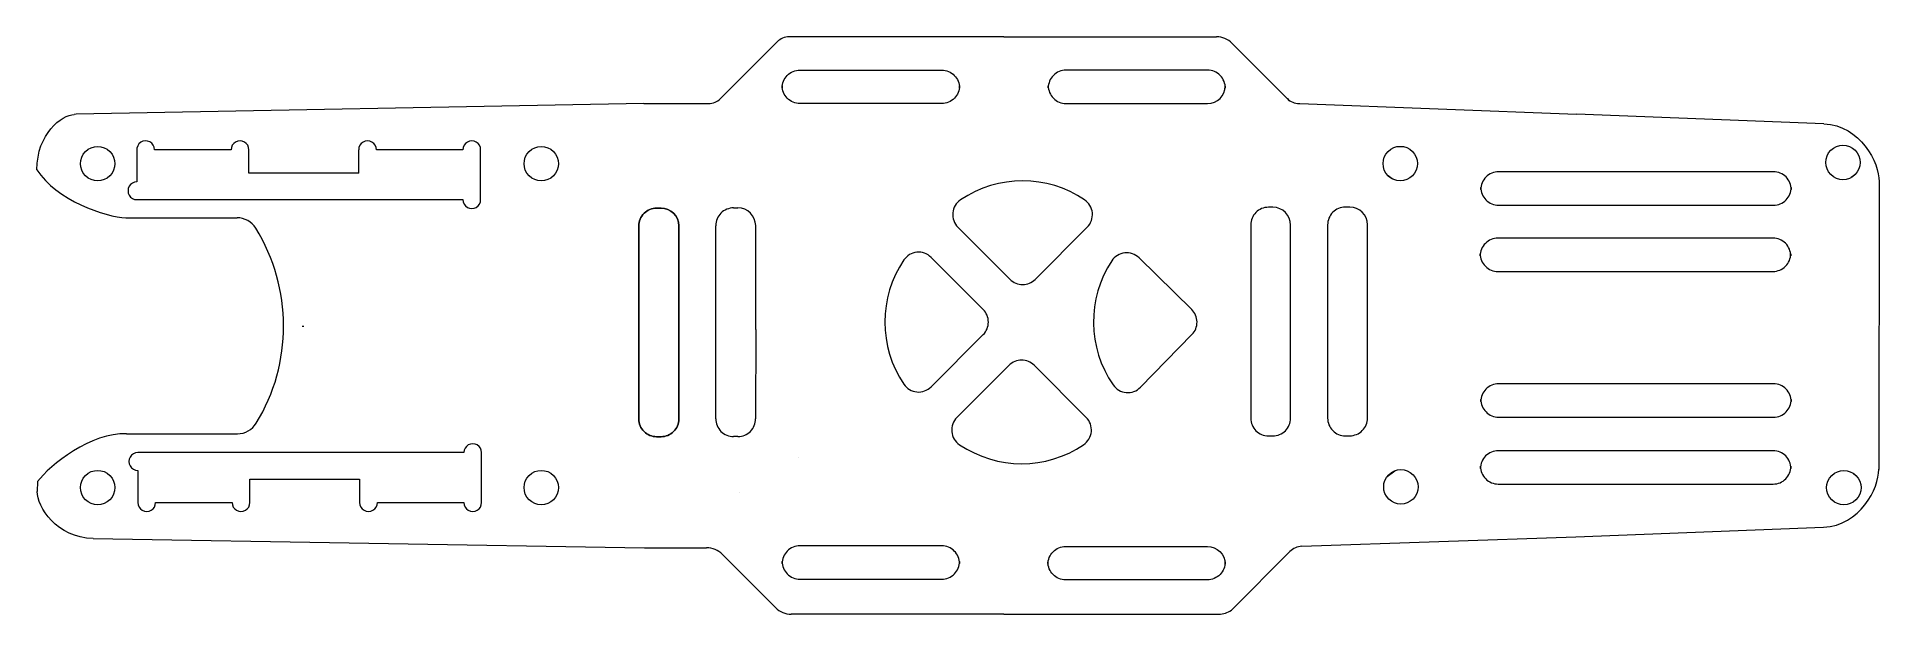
# Model space of a CAD drawing. Header units: millimetres. Extents: x -82 to 84, y -26 to 26.
import ezdxf

# ---------------------------------------------------------------- set-up
doc = ezdxf.new("R2010")
doc.units = ezdxf.units.MM
doc.header["$MEASUREMENT"] = 0

msp = doc.modelspace()

# ---------------------------------------------------------------- linework, layer by layer
at = {"lineweight": 9}
for points in [[(-15.6794, 25.6619), (-15.6794, 25.6619), (-20.8004, 20.5409), (-20.8004, 20.5409)], [(-14.6186, 26.1012), (-15.0164, 26.1012), (-15.398, 25.9433), (-15.6794, 25.6619)], [(4.7601, 26.1012), (4.7601, 26.1012), (-14.6186, 26.1012), (-14.6186, 26.1012)], [(4.7601, 26.1012), (4.7601, 26.1012), (23.9316, 26.1012), (23.9316, 26.1012)], [(25.3458, 25.5155), (24.9707, 25.8905), (24.462, 26.1012), (23.9316, 26.1012)], [(25.3458, 25.5155), (25.3458, 25.5155), (30.5159, 20.3454), (30.5159, 20.3454)], [(-27.7107, 20.1016), (-27.7107, 20.1016), (-78.9033, 19.1355), (-78.9033, 19.1355)], [(-27.7107, 20.1016), (-27.7107, 20.1016), (-21.861, 20.1015), (-21.861, 20.1015)], [(-21.861, 20.1015), (-21.4632, 20.1015), (-21.0817, 20.2595), (-20.8004, 20.5409)], [(30.5159, 20.3454), (30.5159, 20.3454), (30.3248, 20.5365), (30.3248, 20.5365)], [(30.3248, 20.5365), (30.606, 20.2552), (30.9874, 20.0973), (31.3851, 20.0971)], [(31.3851, 20.0971), (31.3851, 20.0971), (31.4533, 20.0971), (31.4533, 20.0971)], [(31.4533, 20.0971), (31.4533, 20.0971), (56.383, 19.1345), (56.383, 19.1345)], [(-82.436, 14.1301), (-82.4424, 17.3806), (-80.2012, 19.078), (-79.079, 19.114)], [(-78.9033, 19.1355), (-78.9033, 19.1355), (-79.079, 19.114), (-79.079, 19.114)], [(78.7035, 18.273), (78.7035, 18.273), (56.383, 19.1345), (56.383, 19.1345)], [(78.7035, 18.273), (78.7035, 18.273), (78.6975, 18.2731), (78.6975, 18.2731)], [(78.6975, 18.2731), (82.0284, 18.1446), (83.6906, 14.7469), (83.6889, 13.0803)], [(-73.4287, 15.9388), (-73.4287, 15.9388), (-73.4246, 15.9388), (-73.4246, 15.9388)], [(-73.4246, 15.9388), (-73.4246, 15.9388), (-73.4287, 15.9388), (-73.4287, 15.9388)], [(-73.4246, 15.9388), (-73.4246, 15.9388), (-73.4246, 13.0389), (-73.4246, 13.0389)], [(-64.9246, 15.9388), (-64.9246, 15.9388), (-71.8288, 15.9388), (-71.8288, 15.9388)], [(-63.3246, 13.8388), (-63.3246, 13.8388), (-63.3246, 15.9388), (-63.3246, 15.9388)], [(-53.4246, 13.8389), (-53.4246, 13.8389), (-53.4246, 15.9388), (-53.4246, 15.9388)], [(-44.0247, 15.9388), (-44.0247, 15.9388), (-51.8246, 15.9388), (-51.8246, 15.9388)], [(-42.4246, 11.4388), (-42.4246, 11.4388), (-42.4246, 15.9388), (-42.4246, 15.9388)], [(-82.4459, 14.1355), (-82.4459, 14.1355), (-82.4306, 14.1272), (-82.4306, 14.1272)], [(-82.436, 14.1359), (-82.436, 14.1359), (-82.436, 14.1301), (-82.436, 14.1301)], [(-82.436, 14.1359), (-80.732, 11.3897), (-76.2346, 9.8751), (-74.412, 9.8043)], [(-53.4246, 13.8389), (-53.4246, 13.8389), (-63.3246, 13.8388), (-63.3246, 13.8388)], [(39.4028, 13.5972), (39.4028, 13.5972), (39.7956, 13.3103), (39.7956, 13.3103)], [(81.5099, 13.6789), (81.5099, 13.6789), (81.1609, 13.4227), (81.1609, 13.4227)], [(83.6889, 13.0803), (83.6889, 13.0803), (83.6645, -12.87), (83.6645, -12.87)], [(83.6889, 13.0863), (83.6889, 13.0863), (83.6889, 13.0803), (83.6889, 13.0803)], [(-73.4246, 11.4388), (-73.4246, 11.4388), (-71.8246, 11.4389), (-71.8246, 11.4389)], [(-71.8246, 11.4389), (-71.8246, 11.4389), (-44.0247, 11.4388), (-44.0247, 11.4388)], [(-19.6224, 10.6945), (-19.6224, 10.6945), (-19.2225, 10.6945), (-19.2225, 10.6945)], [(-19.6224, 10.6945), (-19.6224, 10.6945), (-19.2225, 10.6945), (-19.2225, 10.6945)], [(-19.6224, 10.6945), (-19.6224, 10.6945), (-19.2225, 10.6945), (-19.2225, 10.6945)], [(-19.6224, 10.6945), (-19.6224, 10.6945), (-19.2225, 10.6945), (-19.2225, 10.6945)], [(-17.6224, 9.0959), (-17.6232, 9.979), (-18.3393, 10.6945), (-19.2225, 10.6945)], [(-17.6224, 9.0959), (-17.6232, 9.979), (-18.3393, 10.6945), (-19.2225, 10.6945)], [(-17.6224, 9.0959), (-17.6232, 9.979), (-18.3393, 10.6945), (-19.2225, 10.6945)], [(-17.6224, 9.0959), (-17.6232, 9.979), (-18.3393, 10.6945), (-19.2225, 10.6945)], [(-74.412, 9.8043), (-74.412, 9.8043), (-64.395, 9.8043), (-64.395, 9.8043)], [(-62.693, 8.8546), (-63.0573, 9.4449), (-63.7013, 9.8043), (-64.395, 9.8043)], [(-62.6573, -8.6985), (-59.3607, -3.3081), (-59.3745, 3.4778), (-62.693, 8.8546)], [(-21.2224, -8.3042), (-21.2224, -8.3042), (-21.2224, 9.0945), (-21.2224, 9.0945)], [(-21.2224, -8.3042), (-21.2224, -8.3042), (-21.2224, 9.0945), (-21.2224, 9.0945)], [(-21.2224, -8.3042), (-21.2224, -8.3042), (-21.2224, 9.0945), (-21.2224, 9.0945)], [(-21.2224, -8.3042), (-21.2224, -8.3042), (-21.2224, 9.0945), (-21.2224, 9.0945)], [(-17.6145, -0.2723), (-17.6145, -0.2723), (-17.6224, 9.0959), (-17.6224, 9.0959)], [(-17.6145, -0.2723), (-17.6145, -0.2723), (-17.6224, 9.0959), (-17.6224, 9.0959)], [(-17.6145, -0.2723), (-17.6145, -0.2723), (-17.6224, 9.0959), (-17.6224, 9.0959)], [(-17.6145, -0.2723), (-17.6145, -0.2723), (-17.6224, 9.0959), (-17.6224, 9.0959)], [(-58.5319, 0.0375), (-58.5319, 0.0375), (-58.3801, 0.0375), (-58.3801, 0.0375)], [(-17.6145, -0.2723), (-17.6145, -0.2723), (-17.6238, -8.3042), (-17.6238, -8.3042)], [(-17.6145, -0.2723), (-17.6145, -0.2723), (-17.6238, -8.3042), (-17.6238, -8.3042)], [(-74.3592, -9.655), (-77.5127, -9.5048), (-81.2838, -12.4543), (-82.381, -13.9666)], [(-74.3592, -9.655), (-74.3592, -9.655), (-64.3635, -9.655), (-64.3635, -9.655)], [(-64.3635, -9.655), (-63.667, -9.655), (-63.0207, -9.2926), (-62.6573, -8.6985)], [(-19.2238, -9.9041), (-19.2238, -9.9041), (-19.6225, -9.9041), (-19.6225, -9.9041)], [(-19.2238, -9.9041), (-19.2238, -9.9041), (-19.6225, -9.9041), (-19.6225, -9.9041)], [(-19.2238, -9.9041), (-19.2238, -9.9041), (-19.6225, -9.9041), (-19.6225, -9.9041)], [(-19.2238, -9.9041), (-19.2238, -9.9041), (-19.6225, -9.9041), (-19.6225, -9.9041)], [(-43.9356, -11.353), (-43.9356, -11.353), (-73.3356, -11.353), (-73.3356, -11.353)], [(-42.3357, -15.853), (-42.3357, -15.853), (-42.3356, -11.353), (-42.3356, -11.353)], [(-73.3356, -12.953), (-73.3356, -12.953), (-73.3356, -15.853), (-73.3356, -15.853)], [(-13.7613, -11.7643), (-13.7613, -11.7643), (-13.761, -11.764), (-13.761, -11.764)], [(39.3285, -13.4927), (39.3285, -13.4927), (40.0262, -12.9799), (40.0262, -12.9799)], [(78.6636, -18.0654), (81.9944, -17.9352), (83.6629, -14.5367), (83.6645, -12.87)], [(81.4421, -13.2689), (81.4421, -13.2689), (81.3972, -13.2362), (81.3972, -13.2362)], [(83.6645, -12.876), (83.6645, -12.876), (83.6645, -12.8391), (83.6645, -12.8391)], [(-82.381, -13.9666), (-82.381, -13.9666), (-82.4285, -14.8441), (-82.4285, -14.8441)], [(-77.3707, -19.0853), (-80.6666, -19.03), (-82.3906, -16.2301), (-82.4285, -14.8441)], [(-63.237, -15.853), (-63.237, -15.853), (-63.237, -13.7529), (-63.237, -13.7529)], [(-63.237, -13.7529), (-63.237, -13.7529), (-53.337, -13.753), (-53.337, -13.753)], [(-53.337, -13.753), (-53.337, -13.753), (-53.337, -15.853), (-53.337, -15.853)], [(-19.0572, -14.9208), (-19.0572, -14.9208), (-19.0571, -14.9138), (-19.0571, -14.9138)], [(-71.7356, -15.853), (-71.7356, -15.853), (-64.8369, -15.853), (-64.8369, -15.853)], [(-51.7369, -15.853), (-51.7369, -15.853), (-43.9356, -15.853), (-43.9356, -15.853)], [(56.339, -18.9382), (56.339, -18.9382), (78.6696, -18.0651), (78.6696, -18.0651)], [(78.6696, -18.0651), (78.6696, -18.0651), (78.6636, -18.0654), (78.6636, -18.0654)], [(-77.3767, -19.0852), (-77.3767, -19.0852), (-27.6573, -19.9209), (-27.6573, -19.9209)], [(-77.3767, -19.0852), (-77.3767, -19.0852), (-77.3707, -19.0853), (-77.3707, -19.0853)], [(-27.6573, -19.9209), (-27.6573, -19.9209), (-22.0463, -19.9209), (-22.0463, -19.9209)], [(-20.6321, -20.5066), (-21.0071, -20.1316), (-21.5159, -19.9208), (-22.0463, -19.9209)], [(31.6346, -19.7878), (31.2295, -19.8017), (30.8448, -19.9689), (30.5581, -20.2555)], [(31.6346, -19.7878), (31.6346, -19.7878), (56.339, -18.9382), (56.339, -18.9382)], [(-15.8257, -25.313), (-15.8257, -25.313), (-20.6321, -20.5066), (-20.6321, -20.5066)], [(25.2766, -25.5371), (25.2766, -25.5371), (30.5581, -20.2555), (30.5581, -20.2555)], [(-15.8257, -25.313), (-15.4507, -25.688), (-14.942, -25.8988), (-14.4115, -25.8988)], [(4.76, -25.8988), (4.76, -25.8988), (-14.4115, -25.8988), (-14.4115, -25.8988)], [(4.76, -25.8988), (4.76, -25.8988), (24.1295, -25.8988), (24.1295, -25.8988)], [(24.1295, -25.8988), (24.5399, -25.8988), (24.9404, -25.7725), (25.2766, -25.5371)]]:
    msp.add_open_spline(points, degree=3, dxfattribs=at)
for points, knots in [([(-0.8399, 23.1013), (-0.8399, 23.1013), (-13.64, 23.1013), (-13.64, 23.1013), (-13.64, 23.1013), (-14.0645, 23.101), (-14.4717, 22.932), (-14.7718, 22.6316), (-14.7718, 22.6316), (-15.0718, 22.3312), (-15.2402, 21.9258), (-15.24, 21.5013), (-15.24, 21.5013), (-15.24, 21.5013), (-15.24, 21.7013), (-15.24, 21.7013), (-15.24, 21.7013), (-15.2398, 21.2767), (-15.0708, 20.8695), (-14.7703, 20.5695), (-14.7703, 20.5695), (-14.4699, 20.2694), (-14.0645, 20.101), (-13.64, 20.1013), (-13.64, 20.1013), (-13.64, 20.1013), (-0.8399, 20.1013), (-0.8399, 20.1013), (-0.8399, 20.1013), (-0.4153, 20.1015), (-0.0082, 20.2704), (0.2918, 20.5709), (0.2918, 20.5709), (0.5919, 20.8713), (0.7603, 21.2766), (0.76, 21.7013), (0.76, 21.7013), (0.76, 21.7013), (0.76, 21.5013), (0.76, 21.5013), (0.76, 21.5013), (0.7597, 21.9258), (0.5909, 22.333), (0.2904, 22.633), (0.2904, 22.633), (-0.0101, 22.9331), (-0.4153, 23.1015), (-0.8399, 23.1013)], [0, 0, 0, 0, 0.07692308, 0.07692308, 0.07692308, 0.07692308, 0.15384615, 0.15384615, 0.15384615, 0.15384615, 0.23076923, 0.23076923, 0.23076923, 0.23076923, 0.30769231, 0.30769231, 0.30769231, 0.30769231, 0.38461538, 0.38461538, 0.38461538, 0.38461538, 0.46153846, 0.46153846, 0.46153846, 0.46153846, 0.53846154, 0.53846154, 0.53846154, 0.53846154, 0.61538462, 0.61538462, 0.61538462, 0.61538462, 0.69230769, 0.69230769, 0.69230769, 0.69230769, 0.76923077, 0.76923077, 0.76923077, 0.76923077, 0.84615385, 0.84615385, 0.84615385, 0.84615385, 1, 1, 1, 1]), ([(10.3601, 23.1013), (10.3601, 23.1013), (23.126, 23.1013), (23.126, 23.1013), (23.126, 23.1013), (23.5559, 23.1016), (23.9678, 22.9287), (24.2689, 22.6217), (24.2689, 22.6217), (24.5698, 22.3148), (24.7345, 21.8974), (24.7257, 21.4676), (24.7257, 21.4676), (24.7257, 21.4676), (24.7299, 21.6677), (24.7299, 21.6677), (24.7299, 21.6677), (24.7122, 20.7978), (24.0002, 20.1018), (23.1303, 20.1013), (23.1303, 20.1013), (23.1303, 20.1013), (10.3601, 20.1013), (10.3601, 20.1013), (10.3601, 20.1013), (9.9359, 20.101), (9.5291, 20.2692), (9.2291, 20.5688), (9.2291, 20.5688), (8.929, 20.8685), (8.7603, 21.2772), (8.7601, 21.7013), (8.7601, 21.7013), (8.7601, 21.7013), (8.76, 21.5012), (8.76, 21.5012), (8.76, 21.5012), (8.7597, 21.9254), (8.928, 22.3321), (9.2276, 22.6322), (9.2276, 22.6322), (9.5274, 22.9323), (9.9359, 23.101), (10.3601, 23.1013)], [0, 0, 0, 0, 0.08333333, 0.08333333, 0.08333333, 0.08333333, 0.16666667, 0.16666667, 0.16666667, 0.16666667, 0.25, 0.25, 0.25, 0.25, 0.33333333, 0.33333333, 0.33333333, 0.33333333, 0.41666667, 0.41666667, 0.41666667, 0.41666667, 0.5, 0.5, 0.5, 0.5, 0.58333333, 0.58333333, 0.58333333, 0.58333333, 0.66666667, 0.66666667, 0.66666667, 0.66666667, 0.75, 0.75, 0.75, 0.75, 0.83333333, 0.83333333, 0.83333333, 0.83333333, 1, 1, 1, 1]), ([(-71.8288, 15.9388), (-71.8287, 16.2343), (-71.9916, 16.5057), (-72.2524, 16.6448), (-72.2524, 16.6448), (-72.5131, 16.7838), (-72.8293, 16.7678), (-73.0746, 16.6031), (-73.0746, 16.6031), (-73.3199, 16.4384), (-73.4545, 16.1519), (-73.4246, 15.8579)], [0, 0, 0, 0, 0.25, 0.25, 0.25, 0.25, 0.5, 0.5, 0.5, 0.5, 1, 1, 1, 1]), ([(-63.3246, 15.9388), (-63.3246, 16.2247), (-63.4771, 16.4888), (-63.7246, 16.6317), (-63.7246, 16.6317), (-63.9722, 16.7746), (-64.2771, 16.7746), (-64.5247, 16.6317), (-64.5247, 16.6317), (-64.7721, 16.4888), (-64.9246, 16.2247), (-64.9246, 15.9388)], [0, 0, 0, 0, 0.25, 0.25, 0.25, 0.25, 0.5, 0.5, 0.5, 0.5, 1, 1, 1, 1]), ([(-51.8246, 15.9388), (-51.8246, 16.2247), (-51.9771, 16.4888), (-52.2247, 16.6317), (-52.2247, 16.6317), (-52.4721, 16.7746), (-52.7772, 16.7746), (-53.0246, 16.6317), (-53.0246, 16.6317), (-53.2721, 16.4888), (-53.4246, 16.2247), (-53.4246, 15.9388)], [0, 0, 0, 0, 0.25, 0.25, 0.25, 0.25, 0.5, 0.5, 0.5, 0.5, 1, 1, 1, 1]), ([(-42.4246, 15.9388), (-42.4246, 16.2247), (-42.5771, 16.4888), (-42.8247, 16.6317), (-42.8247, 16.6317), (-43.0721, 16.7746), (-43.3772, 16.7746), (-43.6246, 16.6317), (-43.6246, 16.6317), (-43.8721, 16.4888), (-44.0247, 16.2247), (-44.0247, 15.9388)], [0, 0, 0, 0, 0.25, 0.25, 0.25, 0.25, 0.5, 0.5, 0.5, 0.5, 1, 1, 1, 1]), ([(-75.8647, 15.7741), (-76.47, 16.3794), (-77.4514, 16.3794), (-78.0567, 15.7741), (-78.0567, 15.7741), (-78.662, 15.1688), (-78.662, 14.1873), (-78.0567, 13.5821), (-78.0567, 13.5821), (-77.4514, 12.9767), (-76.47, 12.9768), (-75.8647, 13.5821), (-75.8647, 13.5821), (-75.2594, 14.1873), (-75.2593, 15.1687), (-75.8647, 15.7741)], [0, 0, 0, 0, 0.2, 0.2, 0.2, 0.2, 0.4, 0.4, 0.4, 0.4, 0.6, 0.6, 0.6, 0.6, 1, 1, 1, 1]), ([(-35.8648, 15.7758), (-36.4701, 16.3811), (-37.4515, 16.3811), (-38.0568, 15.7758), (-38.0568, 15.7758), (-38.6621, 15.1705), (-38.6621, 14.189), (-38.0568, 13.5838), (-38.0568, 13.5838), (-37.4515, 12.9785), (-36.4701, 12.9785), (-35.8648, 13.5838), (-35.8648, 13.5838), (-35.2594, 14.1891), (-35.2595, 15.1705), (-35.8648, 15.7758)], [0, 0, 0, 0, 0.2, 0.2, 0.2, 0.2, 0.4, 0.4, 0.4, 0.4, 0.6, 0.6, 0.6, 0.6, 1, 1, 1, 1]), ([(41.5981, 15.786), (40.9928, 16.3912), (40.0114, 16.3913), (39.406, 15.786), (39.406, 15.786), (38.8007, 15.1807), (38.8007, 14.1992), (39.406, 13.5939), (39.406, 13.5939), (40.0114, 12.9886), (40.9928, 12.9887), (41.5981, 13.5939), (41.5981, 13.5939), (42.2033, 14.1992), (42.2034, 15.1806), (41.5981, 15.786)], [0, 0, 0, 0, 0.2, 0.2, 0.2, 0.2, 0.4, 0.4, 0.4, 0.4, 0.6, 0.6, 0.6, 0.6, 1, 1, 1, 1]), ([(81.5237, 15.8844), (80.9184, 16.4897), (79.937, 16.4897), (79.3317, 15.8844), (79.3317, 15.8844), (78.7264, 15.2791), (78.7263, 14.2977), (79.3317, 13.6924), (79.3317, 13.6924), (79.937, 13.0871), (80.9184, 13.0871), (81.5237, 13.6924), (81.5237, 13.6924), (82.1291, 14.2977), (82.129, 15.2791), (81.5237, 15.8844)], [0, 0, 0, 0, 0.2, 0.2, 0.2, 0.2, 0.4, 0.4, 0.4, 0.4, 0.6, 0.6, 0.6, 0.6, 1, 1, 1, 1]), ([(5.3143, 4.2593), (5.3143, 4.2593), (0.6147, 8.9589), (0.6147, 8.9589), (0.6147, 8.9589), (0.2769, 9.2961), (0.1074, 9.7666), (0.1526, 10.2419), (0.1526, 10.2419), (0.1979, 10.7171), (0.4555, 11.149), (0.851, 11.4164), (0.851, 11.4164), (4.2297, 13.6984), (8.6605, 13.6965), (12.0404, 11.4163), (12.0404, 11.4163), (12.4363, 11.1497), (12.6924, 10.72), (12.7386, 10.2449), (12.7386, 10.2449), (12.7847, 9.7697), (12.6139, 9.2967), (12.2766, 8.9589), (12.2766, 8.9589), (12.2766, 8.9589), (7.577, 4.2593), (7.577, 4.2593), (7.577, 4.2593), (7.2774, 3.9592), (6.8708, 3.7905), (6.4467, 3.7903), (6.4467, 3.7903), (6.0227, 3.7899), (5.6144, 3.9596), (5.3143, 4.2593)], [0, 0, 0, 0, 0.1, 0.1, 0.1, 0.1, 0.2, 0.2, 0.2, 0.2, 0.3, 0.3, 0.3, 0.3, 0.4, 0.4, 0.4, 0.4, 0.5, 0.5, 0.5, 0.5, 0.6, 0.6, 0.6, 0.6, 0.7, 0.7, 0.7, 0.7, 0.8, 0.8, 0.8, 0.8, 1, 1, 1, 1]), ([(47.765, 12.5467), (47.765, 12.5467), (47.7651, 12.3467), (47.7651, 12.3467), (47.7651, 12.3467), (47.7648, 12.7708), (47.933, 13.1776), (48.2326, 13.4776), (48.2326, 13.4776), (48.5323, 13.7777), (48.941, 13.9464), (49.3651, 13.9466), (49.3651, 13.9466), (49.3651, 13.9466), (74.1651, 13.9467), (74.1651, 13.9467), (74.1651, 13.9467), (74.5891, 13.9469), (74.996, 13.7788), (75.296, 13.479), (75.296, 13.479), (75.596, 13.1794), (75.7648, 12.7708), (75.765, 12.3467), (75.765, 12.3467), (75.765, 12.3467), (75.765, 12.5467), (75.765, 12.5467), (75.765, 12.5467), (75.7653, 12.1226), (75.5971, 11.7158), (75.2974, 11.4157), (75.2974, 11.4157), (74.9978, 11.1157), (74.5891, 10.947), (74.1651, 10.9467), (74.1651, 10.9467), (74.1651, 10.9467), (49.3651, 10.9467), (49.3651, 10.9467), (49.3651, 10.9467), (48.9409, 10.9464), (48.5341, 11.1146), (48.2341, 11.4143), (48.2341, 11.4143), (47.934, 11.714), (47.7653, 12.1226), (47.765, 12.5467)], [0, 0, 0, 0, 0.07692308, 0.07692308, 0.07692308, 0.07692308, 0.15384615, 0.15384615, 0.15384615, 0.15384615, 0.23076923, 0.23076923, 0.23076923, 0.23076923, 0.30769231, 0.30769231, 0.30769231, 0.30769231, 0.38461538, 0.38461538, 0.38461538, 0.38461538, 0.46153846, 0.46153846, 0.46153846, 0.46153846, 0.53846154, 0.53846154, 0.53846154, 0.53846154, 0.61538462, 0.61538462, 0.61538462, 0.61538462, 0.69230769, 0.69230769, 0.69230769, 0.69230769, 0.76923077, 0.76923077, 0.76923077, 0.76923077, 0.84615385, 0.84615385, 0.84615385, 0.84615385, 1, 1, 1, 1]), ([(-73.4246, 13.0389), (-73.7104, 13.0389), (-73.9745, 12.8863), (-74.1175, 12.6388), (-74.1175, 12.6388), (-74.2603, 12.3914), (-74.2604, 12.0864), (-74.1175, 11.8388), (-74.1175, 11.8388), (-73.9745, 11.5913), (-73.7104, 11.4388), (-73.4246, 11.4388)], [0, 0, 0, 0, 0.25, 0.25, 0.25, 0.25, 0.5, 0.5, 0.5, 0.5, 1, 1, 1, 1]), ([(-44.0247, 11.4388), (-44.0247, 11.153), (-43.8721, 10.8889), (-43.6246, 10.7461), (-43.6246, 10.7461), (-43.3771, 10.6032), (-43.0722, 10.6032), (-42.8246, 10.7461), (-42.8246, 10.7461), (-42.5771, 10.8889), (-42.4246, 11.153), (-42.4246, 11.4388)], [0, 0, 0, 0, 0.25, 0.25, 0.25, 0.25, 0.5, 0.5, 0.5, 0.5, 1, 1, 1, 1]), ([(-24.5585, -8.3208), (-24.5582, -8.7448), (-24.7264, -9.1517), (-25.0261, -9.4517), (-25.0261, -9.4517), (-25.3258, -9.7518), (-25.7344, -9.9205), (-26.1585, -9.9208), (-26.1585, -9.9208), (-26.1585, -9.9208), (-26.5571, -9.9208), (-26.5571, -9.9208), (-26.5571, -9.9208), (-26.9813, -9.921), (-27.3881, -9.7528), (-27.6881, -9.4531), (-27.6881, -9.4531), (-27.9881, -9.1535), (-28.1569, -8.7448), (-28.1571, -8.3208), (-28.1571, -8.3208), (-28.1571, -8.3208), (-28.1571, 9.0779), (-28.1571, 9.0779), (-28.1571, 9.0779), (-28.1574, 9.502), (-27.9892, 9.9088), (-27.6895, 10.2089), (-27.6895, 10.2089), (-27.3899, 10.5089), (-26.9812, 10.6776), (-26.5571, 10.6778), (-26.5571, 10.6778), (-26.5571, 10.6778), (-26.1571, 10.6779), (-26.1571, 10.6779), (-26.1571, 10.6779), (-25.2745, 10.6785), (-24.5584, 9.9618), (-24.5572, 9.0792), (-24.5572, 9.0792), (-24.5572, 9.0792), (-24.5585, -8.3208), (-24.5585, -8.3208)], [0, 0, 0, 0, 0.08333333, 0.08333333, 0.08333333, 0.08333333, 0.16666667, 0.16666667, 0.16666667, 0.16666667, 0.25, 0.25, 0.25, 0.25, 0.33333333, 0.33333333, 0.33333333, 0.33333333, 0.41666667, 0.41666667, 0.41666667, 0.41666667, 0.5, 0.5, 0.5, 0.5, 0.58333333, 0.58333333, 0.58333333, 0.58333333, 0.66666667, 0.66666667, 0.66666667, 0.66666667, 0.75, 0.75, 0.75, 0.75, 0.83333333, 0.83333333, 0.83333333, 0.83333333, 1, 1, 1, 1]), ([(-26.5571, -9.9208), (-26.5571, -9.9208), (-26.1585, -9.9208), (-26.1585, -9.9208), (-26.1585, -9.9208), (-25.7339, -9.9205), (-25.3267, -9.7515), (-25.0267, -9.4511), (-25.0267, -9.4511), (-24.7266, -9.1506), (-24.5582, -8.7453), (-24.5585, -8.3208), (-24.5585, -8.3208), (-24.5585, -8.3208), (-24.5572, 9.0792), (-24.5572, 9.0792), (-24.5572, 9.0792), (-24.5584, 9.9629), (-25.2735, 10.6784), (-26.1571, 10.6779), (-26.1571, 10.6779), (-26.1571, 10.6779), (-26.5571, 10.6778), (-26.5571, 10.6778), (-26.5571, 10.6778), (-26.9818, 10.6776), (-27.3888, 10.5087), (-27.6889, 10.2082), (-27.6889, 10.2082), (-27.989, 9.9078), (-28.1574, 9.5025), (-28.1571, 9.0779), (-28.1571, 9.0779), (-28.1571, 9.0779), (-28.1571, -8.3208), (-28.1571, -8.3208), (-28.1571, -8.3208), (-28.1569, -8.7454), (-27.988, -9.1525), (-27.6875, -9.4525), (-27.6875, -9.4525), (-27.387, -9.7526), (-26.9818, -9.921), (-26.5571, -9.9208)], [0, 0, 0, 0, 0.08333333, 0.08333333, 0.08333333, 0.08333333, 0.16666667, 0.16666667, 0.16666667, 0.16666667, 0.25, 0.25, 0.25, 0.25, 0.33333333, 0.33333333, 0.33333333, 0.33333333, 0.41666667, 0.41666667, 0.41666667, 0.41666667, 0.5, 0.5, 0.5, 0.5, 0.58333333, 0.58333333, 0.58333333, 0.58333333, 0.66666667, 0.66666667, 0.66666667, 0.66666667, 0.75, 0.75, 0.75, 0.75, 0.83333333, 0.83333333, 0.83333333, 0.83333333, 1, 1, 1, 1]), ([(-19.6224, 10.6945), (-20.0468, 10.6945), (-20.4538, 10.5259), (-20.7538, 10.2259), (-20.7538, 10.2259), (-21.0539, 9.9258), (-21.2224, 9.5189), (-21.2224, 9.0945)], [0, 0, 0, 0, 0.33333333, 0.33333333, 0.33333333, 0.33333333, 1, 1, 1, 1]), ([(-19.6224, 10.6945), (-20.0468, 10.6945), (-20.4538, 10.5259), (-20.7538, 10.2259), (-20.7538, 10.2259), (-21.0539, 9.9258), (-21.2224, 9.5189), (-21.2224, 9.0945)], [0, 0, 0, 0, 0.33333333, 0.33333333, 0.33333333, 0.33333333, 1, 1, 1, 1]), ([(-19.6224, 10.6945), (-20.0468, 10.6945), (-20.4538, 10.5259), (-20.7538, 10.2259), (-20.7538, 10.2259), (-21.0539, 9.9258), (-21.2224, 9.5189), (-21.2224, 9.0945)], [0, 0, 0, 0, 0.33333333, 0.33333333, 0.33333333, 0.33333333, 1, 1, 1, 1]), ([(-19.6224, 10.6945), (-20.0468, 10.6945), (-20.4538, 10.5259), (-20.7538, 10.2259), (-20.7538, 10.2259), (-21.0539, 9.9258), (-21.2224, 9.5189), (-21.2224, 9.0945)], [0, 0, 0, 0, 0.33333333, 0.33333333, 0.33333333, 0.33333333, 1, 1, 1, 1]), ([(30.6151, -8.2487), (30.6154, -8.6729), (30.4472, -9.0797), (30.1475, -9.3798), (30.1475, -9.3798), (29.8478, -9.6798), (29.4392, -9.8485), (29.0151, -9.8488), (29.0151, -9.8488), (29.0151, -9.8488), (28.6164, -9.8488), (28.6164, -9.8488), (28.6164, -9.8488), (28.1924, -9.8491), (27.7856, -9.6808), (27.4855, -9.3812), (27.4855, -9.3812), (27.1855, -9.0815), (27.0168, -8.6729), (27.0165, -8.2488), (27.0165, -8.2488), (27.0165, -8.2488), (27.0165, 9.1498), (27.0165, 9.1498), (27.0165, 9.1498), (27.0162, 9.574), (27.1844, 9.9808), (27.4841, 10.2808), (27.4841, 10.2808), (27.7838, 10.5809), (28.1924, 10.7496), (28.6165, 10.7499), (28.6165, 10.7499), (28.6165, 10.7499), (29.0164, 10.7499), (29.0164, 10.7499), (29.0164, 10.7499), (29.899, 10.7504), (30.6151, 10.0338), (30.6165, 9.1513), (30.6165, 9.1513), (30.6165, 9.1513), (30.6151, -8.2487), (30.6151, -8.2487)], [0, 0, 0, 0, 0.08333333, 0.08333333, 0.08333333, 0.08333333, 0.16666667, 0.16666667, 0.16666667, 0.16666667, 0.25, 0.25, 0.25, 0.25, 0.33333333, 0.33333333, 0.33333333, 0.33333333, 0.41666667, 0.41666667, 0.41666667, 0.41666667, 0.5, 0.5, 0.5, 0.5, 0.58333333, 0.58333333, 0.58333333, 0.58333333, 0.66666667, 0.66666667, 0.66666667, 0.66666667, 0.75, 0.75, 0.75, 0.75, 0.83333333, 0.83333333, 0.83333333, 0.83333333, 1, 1, 1, 1]), ([(37.5511, 9.1679), (37.5511, 9.1679), (37.5591, -0.2002), (37.5591, -0.2002), (37.5591, -0.2002), (37.5591, -0.2002), (37.5498, -8.2321), (37.5498, -8.2321), (37.5498, -8.2321), (37.5501, -8.6562), (37.3819, -9.063), (37.0822, -9.3631), (37.0822, -9.3631), (36.7824, -9.6632), (36.3739, -9.8319), (35.9498, -9.8322), (35.9498, -9.8322), (35.9498, -9.8322), (35.5512, -9.8321), (35.5512, -9.8321), (35.5512, -9.8321), (35.1271, -9.8324), (34.7203, -9.6642), (34.4202, -9.3645), (34.4202, -9.3645), (34.1201, -9.0649), (33.9515, -8.6562), (33.9512, -8.2321), (33.9512, -8.2321), (33.9512, -8.2321), (33.9512, 9.1665), (33.9512, 9.1665), (33.9512, 9.1665), (33.9508, 9.5906), (34.1191, 9.9974), (34.4188, 10.2974), (34.4188, 10.2974), (34.7185, 10.5975), (35.127, 10.7662), (35.5512, 10.7665), (35.5512, 10.7665), (35.5512, 10.7665), (35.9511, 10.7665), (35.9511, 10.7665), (35.9511, 10.7665), (36.8337, 10.7671), (37.5498, 10.0504), (37.5511, 9.1679)], [0, 0, 0, 0, 0.07692308, 0.07692308, 0.07692308, 0.07692308, 0.15384615, 0.15384615, 0.15384615, 0.15384615, 0.23076923, 0.23076923, 0.23076923, 0.23076923, 0.30769231, 0.30769231, 0.30769231, 0.30769231, 0.38461538, 0.38461538, 0.38461538, 0.38461538, 0.46153846, 0.46153846, 0.46153846, 0.46153846, 0.53846154, 0.53846154, 0.53846154, 0.53846154, 0.61538462, 0.61538462, 0.61538462, 0.61538462, 0.69230769, 0.69230769, 0.69230769, 0.69230769, 0.76923077, 0.76923077, 0.76923077, 0.76923077, 0.84615385, 0.84615385, 0.84615385, 0.84615385, 1, 1, 1, 1]), ([(-4.2623, -5.1872), (-6.5444, -1.8086), (-6.5424, 2.6223), (-4.2624, 6.0022), (-4.2624, 6.0022), (-3.9956, 6.3981), (-3.5659, 6.6542), (-3.0909, 6.7003), (-3.0909, 6.7003), (-2.6157, 6.7464), (-2.1426, 6.5757), (-1.8049, 6.2385), (-1.8049, 6.2385), (-1.8049, 6.2385), (2.8947, 1.5389), (2.8947, 1.5389), (2.8947, 1.5389), (3.1948, 1.2392), (3.3635, 0.8326), (3.3638, 0.4085), (3.3638, 0.4085), (3.3641, -0.0156), (3.1945, -0.4238), (2.8947, -0.7238), (2.8947, -0.7238), (2.8947, -0.7238), (-1.8049, -5.4234), (-1.8049, -5.4234), (-1.8049, -5.4234), (-2.1421, -5.7613), (-2.6127, -5.9308), (-3.0878, -5.8856), (-3.0878, -5.8856), (-3.5631, -5.8404), (-3.9949, -5.5827), (-4.2623, -5.1872)], [0, 0, 0, 0, 0.1, 0.1, 0.1, 0.1, 0.2, 0.2, 0.2, 0.2, 0.3, 0.3, 0.3, 0.3, 0.4, 0.4, 0.4, 0.4, 0.5, 0.5, 0.5, 0.5, 0.6, 0.6, 0.6, 0.6, 0.7, 0.7, 0.7, 0.7, 0.8, 0.8, 0.8, 0.8, 1, 1, 1, 1]), ([(14.6113, -5.2556), (12.2936, -1.9013), (12.2485, 2.5293), (14.4925, 5.9333), (14.4925, 5.9333), (14.7549, 6.332), (15.182, 6.5926), (15.6565, 6.6437), (15.6565, 6.6437), (16.1311, 6.6949), (16.6059, 6.5292), (16.9473, 6.1956), (16.9473, 6.1956), (16.9473, 6.1956), (21.6966, 1.5462), (21.6966, 1.5462), (21.6966, 1.5462), (21.9998, 1.2498), (22.1728, 0.8449), (22.1776, 0.4209), (22.1776, 0.4209), (22.1825, -0.0032), (22.0171, -0.4132), (21.7206, -0.7164), (21.7206, -0.7164), (21.7206, -0.7164), (17.0713, -5.4656), (17.0713, -5.4656), (17.0713, -5.4656), (16.7376, -5.8071), (16.2689, -5.9815), (15.7932, -5.9414), (15.7932, -5.9414), (15.3175, -5.9012), (14.883, -5.6481), (14.6113, -5.2556)], [0, 0, 0, 0, 0.1, 0.1, 0.1, 0.1, 0.2, 0.2, 0.2, 0.2, 0.3, 0.3, 0.3, 0.3, 0.4, 0.4, 0.4, 0.4, 0.5, 0.5, 0.5, 0.5, 0.6, 0.6, 0.6, 0.6, 0.7, 0.7, 0.7, 0.7, 0.8, 0.8, 0.8, 0.8, 1, 1, 1, 1]), ([(47.714, 6.572), (47.714, 6.572), (47.7141, 6.372), (47.7141, 6.372), (47.7141, 6.372), (47.7138, 6.7961), (47.882, 7.2029), (48.1817, 7.503), (48.1817, 7.503), (48.4813, 7.803), (48.89, 7.9717), (49.3141, 7.9719), (49.3141, 7.9719), (49.3141, 7.9719), (74.1141, 7.972), (74.1141, 7.972), (74.1141, 7.972), (74.5381, 7.9722), (74.945, 7.8041), (75.245, 7.5043), (75.245, 7.5043), (75.5451, 7.2047), (75.7138, 6.7961), (75.7141, 6.372), (75.7141, 6.372), (75.7141, 6.372), (75.7141, 6.572), (75.7141, 6.572), (75.7141, 6.572), (75.7143, 6.1479), (75.5461, 5.7411), (75.2465, 5.4411), (75.2465, 5.4411), (74.9468, 5.141), (74.5381, 4.9723), (74.1141, 4.972), (74.1141, 4.972), (74.1141, 4.972), (49.3141, 4.972), (49.3141, 4.972), (49.3141, 4.972), (48.89, 4.9718), (48.4832, 5.1399), (48.1831, 5.4397), (48.1831, 5.4397), (47.883, 5.7393), (47.7143, 6.1479), (47.714, 6.572)], [0, 0, 0, 0, 0.07692308, 0.07692308, 0.07692308, 0.07692308, 0.15384615, 0.15384615, 0.15384615, 0.15384615, 0.23076923, 0.23076923, 0.23076923, 0.23076923, 0.30769231, 0.30769231, 0.30769231, 0.30769231, 0.38461538, 0.38461538, 0.38461538, 0.38461538, 0.46153846, 0.46153846, 0.46153846, 0.46153846, 0.53846154, 0.53846154, 0.53846154, 0.53846154, 0.61538462, 0.61538462, 0.61538462, 0.61538462, 0.69230769, 0.69230769, 0.69230769, 0.69230769, 0.76923077, 0.76923077, 0.76923077, 0.76923077, 0.84615385, 0.84615385, 0.84615385, 0.84615385, 1, 1, 1, 1]), ([(11.9497, -10.6361), (8.5711, -12.9182), (4.1402, -12.9162), (0.7602, -10.6362), (0.7602, -10.6362), (0.3643, -10.3694), (0.1084, -9.9398), (0.0622, -9.4647), (0.0622, -9.4647), (0.0161, -8.9895), (0.1868, -8.5165), (0.524, -8.1787), (0.524, -8.1787), (0.524, -8.1787), (5.2236, -3.479), (5.2236, -3.479), (5.2236, -3.479), (5.5232, -3.179), (5.93, -3.0103), (6.3539, -3.01), (6.3539, -3.01), (6.7781, -3.0097), (7.1863, -3.1793), (7.4864, -3.479), (7.4864, -3.479), (7.4864, -3.479), (12.186, -8.1786), (12.186, -8.1786), (12.186, -8.1786), (12.5238, -8.5159), (12.6933, -8.9865), (12.648, -9.4616), (12.648, -9.4616), (12.6029, -9.9369), (12.3451, -10.3687), (11.9497, -10.6361)], [0, 0, 0, 0, 0.1, 0.1, 0.1, 0.1, 0.2, 0.2, 0.2, 0.2, 0.3, 0.3, 0.3, 0.3, 0.4, 0.4, 0.4, 0.4, 0.5, 0.5, 0.5, 0.5, 0.6, 0.6, 0.6, 0.6, 0.7, 0.7, 0.7, 0.7, 0.8, 0.8, 0.8, 0.8, 1, 1, 1, 1]), ([(47.7686, -6.553), (47.7686, -6.553), (47.7685, -6.753), (47.7685, -6.753), (47.7685, -6.753), (47.7683, -6.3289), (47.9365, -5.9221), (48.2362, -5.622), (48.2362, -5.622), (48.5358, -5.3219), (48.9445, -5.1533), (49.3685, -5.153), (49.3685, -5.153), (49.3685, -5.153), (74.1685, -5.153), (74.1685, -5.153), (74.1685, -5.153), (74.5927, -5.1527), (74.9994, -5.321), (75.2995, -5.6206), (75.2995, -5.6206), (75.5996, -5.9202), (75.7683, -6.3289), (75.7685, -6.753), (75.7685, -6.753), (75.7685, -6.753), (75.7686, -6.553), (75.7686, -6.553), (75.7686, -6.553), (75.7689, -6.9771), (75.6006, -7.3839), (75.301, -7.684), (75.301, -7.684), (75.0012, -7.984), (74.5927, -8.1527), (74.1685, -8.153), (74.1685, -8.153), (74.1685, -8.153), (49.3686, -8.153), (49.3686, -8.153), (49.3686, -8.153), (48.9445, -8.1533), (48.5377, -7.9851), (48.2376, -7.6854), (48.2376, -7.6854), (47.9376, -7.3856), (47.7688, -6.9771), (47.7686, -6.553)], [0, 0, 0, 0, 0.07692308, 0.07692308, 0.07692308, 0.07692308, 0.15384615, 0.15384615, 0.15384615, 0.15384615, 0.23076923, 0.23076923, 0.23076923, 0.23076923, 0.30769231, 0.30769231, 0.30769231, 0.30769231, 0.38461538, 0.38461538, 0.38461538, 0.38461538, 0.46153846, 0.46153846, 0.46153846, 0.46153846, 0.53846154, 0.53846154, 0.53846154, 0.53846154, 0.61538462, 0.61538462, 0.61538462, 0.61538462, 0.69230769, 0.69230769, 0.69230769, 0.69230769, 0.76923077, 0.76923077, 0.76923077, 0.76923077, 0.84615385, 0.84615385, 0.84615385, 0.84615385, 1, 1, 1, 1]), ([(-21.2224, -8.3042), (-21.2224, -8.7284), (-21.0539, -9.1354), (-20.7538, -9.4355), (-20.7538, -9.4355), (-20.4537, -9.7356), (-20.0468, -9.9041), (-19.6225, -9.9041)], [0, 0, 0, 0, 0.33333333, 0.33333333, 0.33333333, 0.33333333, 1, 1, 1, 1]), ([(-21.2224, -8.3042), (-21.2224, -8.7284), (-21.0539, -9.1354), (-20.7538, -9.4355), (-20.7538, -9.4355), (-20.4537, -9.7356), (-20.0468, -9.9041), (-19.6225, -9.9041)], [0, 0, 0, 0, 0.33333333, 0.33333333, 0.33333333, 0.33333333, 1, 1, 1, 1]), ([(-21.2224, -8.3042), (-21.2224, -8.7284), (-21.0539, -9.1354), (-20.7538, -9.4355), (-20.7538, -9.4355), (-20.4537, -9.7356), (-20.0468, -9.9041), (-19.6225, -9.9041)], [0, 0, 0, 0, 0.33333333, 0.33333333, 0.33333333, 0.33333333, 1, 1, 1, 1]), ([(-21.2224, -8.3042), (-21.2224, -8.7284), (-21.0539, -9.1354), (-20.7538, -9.4355), (-20.7538, -9.4355), (-20.4537, -9.7356), (-20.0468, -9.9041), (-19.6225, -9.9041)], [0, 0, 0, 0, 0.33333333, 0.33333333, 0.33333333, 0.33333333, 1, 1, 1, 1]), ([(-19.2238, -9.9041), (-18.7995, -9.9041), (-18.3925, -9.7356), (-18.0924, -9.4355), (-18.0924, -9.4355), (-17.7924, -9.1354), (-17.6238, -8.7284), (-17.6238, -8.3042)], [0, 0, 0, 0, 0.33333333, 0.33333333, 0.33333333, 0.33333333, 1, 1, 1, 1]), ([(-19.2238, -9.9041), (-18.7995, -9.9041), (-18.3925, -9.7356), (-18.0924, -9.4355), (-18.0924, -9.4355), (-17.7924, -9.1354), (-17.6238, -8.7284), (-17.6238, -8.3042)], [0, 0, 0, 0, 0.33333333, 0.33333333, 0.33333333, 0.33333333, 1, 1, 1, 1]), ([(-19.2238, -9.9041), (-18.7995, -9.9041), (-18.3925, -9.7356), (-18.0924, -9.4355), (-18.0924, -9.4355), (-17.7924, -9.1354), (-17.6238, -8.7284), (-17.6238, -8.3042)], [0, 0, 0, 0, 0.33333333, 0.33333333, 0.33333333, 0.33333333, 1, 1, 1, 1]), ([(-19.2238, -9.9041), (-18.7995, -9.9041), (-18.3925, -9.7356), (-18.0924, -9.4355), (-18.0924, -9.4355), (-17.7924, -9.1354), (-17.6238, -8.7284), (-17.6238, -8.3042)], [0, 0, 0, 0, 0.33333333, 0.33333333, 0.33333333, 0.33333333, 1, 1, 1, 1]), ([(-19.2238, -9.9041), (-18.7995, -9.9041), (-18.3925, -9.7356), (-18.0924, -9.4355), (-18.0924, -9.4355), (-17.7924, -9.1354), (-17.6238, -8.7284), (-17.6238, -8.3042)], [0, 0, 0, 0, 0.33333333, 0.33333333, 0.33333333, 0.33333333, 1, 1, 1, 1]), ([(-73.3356, -11.353), (-73.6214, -11.353), (-73.8856, -11.5055), (-74.0285, -11.753), (-74.0285, -11.753), (-74.1713, -12.0005), (-74.1714, -12.3055), (-74.0284, -12.553), (-74.0284, -12.553), (-73.8855, -12.8005), (-73.6215, -12.953), (-73.3356, -12.953)], [0, 0, 0, 0, 0.25, 0.25, 0.25, 0.25, 0.5, 0.5, 0.5, 0.5, 1, 1, 1, 1]), ([(-42.3356, -11.353), (-42.3356, -11.0672), (-42.4881, -10.8031), (-42.7356, -10.6601), (-42.7356, -10.6601), (-42.9831, -10.5173), (-43.2881, -10.5173), (-43.5356, -10.6601), (-43.5356, -10.6601), (-43.7831, -10.8031), (-43.9356, -11.0672), (-43.9356, -11.353)], [0, 0, 0, 0, 0.25, 0.25, 0.25, 0.25, 0.5, 0.5, 0.5, 0.5, 1, 1, 1, 1]), ([(47.7381, -12.5794), (47.7381, -12.5794), (47.7381, -12.7795), (47.7381, -12.7795), (47.7381, -12.7795), (47.7378, -12.3554), (47.906, -11.9486), (48.2057, -11.6485), (48.2057, -11.6485), (48.5054, -11.3484), (48.914, -11.1798), (49.3381, -11.1795), (49.3381, -11.1795), (49.3381, -11.1795), (74.1381, -11.1794), (74.1381, -11.1794), (74.1381, -11.1794), (74.5622, -11.1792), (74.969, -11.3474), (75.2691, -11.6471), (75.2691, -11.6471), (75.5691, -11.9467), (75.7378, -12.3554), (75.7382, -12.7795), (75.7382, -12.7795), (75.7382, -12.7795), (75.7381, -12.5794), (75.7381, -12.5794), (75.7381, -12.5794), (75.7384, -13.0035), (75.5702, -13.4103), (75.2705, -13.7104), (75.2705, -13.7104), (74.9707, -14.0105), (74.5622, -14.1792), (74.1381, -14.1795), (74.1381, -14.1795), (74.1381, -14.1795), (49.3381, -14.1795), (49.3381, -14.1795), (49.3381, -14.1795), (48.914, -14.1797), (48.5072, -14.0115), (48.2071, -13.7118), (48.2071, -13.7118), (47.9071, -13.4121), (47.7384, -13.0035), (47.7381, -12.5794)], [0, 0, 0, 0, 0.07692308, 0.07692308, 0.07692308, 0.07692308, 0.15384615, 0.15384615, 0.15384615, 0.15384615, 0.23076923, 0.23076923, 0.23076923, 0.23076923, 0.30769231, 0.30769231, 0.30769231, 0.30769231, 0.38461538, 0.38461538, 0.38461538, 0.38461538, 0.46153846, 0.46153846, 0.46153846, 0.46153846, 0.53846154, 0.53846154, 0.53846154, 0.53846154, 0.61538462, 0.61538462, 0.61538462, 0.61538462, 0.69230769, 0.69230769, 0.69230769, 0.69230769, 0.76923077, 0.76923077, 0.76923077, 0.76923077, 0.84615385, 0.84615385, 0.84615385, 0.84615385, 1, 1, 1, 1]), ([(-75.8645, -13.4049), (-76.4698, -12.7995), (-77.4512, -12.7996), (-78.0565, -13.4049), (-78.0565, -13.4049), (-78.6619, -14.0102), (-78.6619, -14.9916), (-78.0565, -15.5969), (-78.0565, -15.5969), (-77.4512, -16.2022), (-76.4698, -16.2023), (-75.8645, -15.597), (-75.8645, -15.597), (-75.2592, -14.9916), (-75.2593, -14.0102), (-75.8645, -13.4049)], [0, 0, 0, 0, 0.2, 0.2, 0.2, 0.2, 0.4, 0.4, 0.4, 0.4, 0.6, 0.6, 0.6, 0.6, 1, 1, 1, 1]), ([(-35.8651, -13.4038), (-36.4703, -12.7985), (-37.4518, -12.7985), (-38.0571, -13.4038), (-38.0571, -13.4038), (-38.6625, -14.0092), (-38.6624, -14.9906), (-38.0571, -15.5959), (-38.0571, -15.5959), (-37.4518, -16.2011), (-36.4704, -16.2012), (-35.8651, -15.5959), (-35.8651, -15.5959), (-35.2598, -14.9906), (-35.2597, -14.0092), (-35.8651, -13.4038)], [0, 0, 0, 0, 0.2, 0.2, 0.2, 0.2, 0.4, 0.4, 0.4, 0.4, 0.6, 0.6, 0.6, 0.6, 1, 1, 1, 1]), ([(41.6548, -13.3395), (41.0495, -12.7342), (40.068, -12.7342), (39.4627, -13.3395), (39.4627, -13.3395), (38.8574, -13.9448), (38.8575, -14.9262), (39.4627, -15.5315), (39.4627, -15.5315), (40.068, -16.1369), (41.0494, -16.1369), (41.6547, -15.5316), (41.6547, -15.5316), (42.2601, -14.9262), (42.2601, -13.9449), (41.6548, -13.3395)], [0, 0, 0, 0, 0.2, 0.2, 0.2, 0.2, 0.4, 0.4, 0.4, 0.4, 0.6, 0.6, 0.6, 0.6, 1, 1, 1, 1]), ([(81.6021, -13.4084), (80.9968, -12.8031), (80.0155, -12.8031), (79.4101, -13.4084), (79.4101, -13.4084), (78.8048, -14.0137), (78.8047, -14.9951), (79.41, -15.6004), (79.41, -15.6004), (80.0154, -16.2057), (80.9968, -16.2057), (81.6021, -15.6005), (81.6021, -15.6005), (82.2075, -14.9951), (82.2074, -14.0137), (81.6021, -13.4084)], [0, 0, 0, 0, 0.2, 0.2, 0.2, 0.2, 0.4, 0.4, 0.4, 0.4, 0.6, 0.6, 0.6, 0.6, 1, 1, 1, 1]), ([(-19.0571, -14.9138), (-19.0571, -14.9138), (-19.0502, -14.9138), (-19.0502, -14.9138), (-19.0502, -14.9138), (-19.0502, -14.9138), (-19.0572, -14.9208), (-19.0572, -14.9208), (-19.0572, -14.9208), (-19.0572, -14.9208), (-19.0571, -14.9138), (-19.0571, -14.9138)], [0, 0, 0, 0, 0.25, 0.25, 0.25, 0.25, 0.5, 0.5, 0.5, 0.5, 1, 1, 1, 1]), ([(-73.3356, -15.853), (-73.3356, -16.1388), (-73.1831, -16.4029), (-72.9356, -16.5458), (-72.9356, -16.5458), (-72.6881, -16.6887), (-72.3831, -16.6887), (-72.1356, -16.5459), (-72.1356, -16.5459), (-71.8881, -16.4029), (-71.7356, -16.1388), (-71.7356, -15.853)], [0, 0, 0, 0, 0.25, 0.25, 0.25, 0.25, 0.5, 0.5, 0.5, 0.5, 1, 1, 1, 1]), ([(-64.8369, -15.853), (-64.8369, -16.1388), (-64.6845, -16.4029), (-64.437, -16.5458), (-64.437, -16.5458), (-64.1894, -16.6887), (-63.8845, -16.6887), (-63.637, -16.5458), (-63.637, -16.5458), (-63.3894, -16.4029), (-63.237, -16.1388), (-63.237, -15.853)], [0, 0, 0, 0, 0.25, 0.25, 0.25, 0.25, 0.5, 0.5, 0.5, 0.5, 1, 1, 1, 1]), ([(-53.337, -15.853), (-53.337, -16.1388), (-53.1844, -16.4029), (-52.937, -16.5459), (-52.937, -16.5459), (-52.6895, -16.6887), (-52.3844, -16.6887), (-52.137, -16.5458), (-52.137, -16.5458), (-51.8894, -16.4029), (-51.7369, -16.1388), (-51.7369, -15.853)], [0, 0, 0, 0, 0.25, 0.25, 0.25, 0.25, 0.5, 0.5, 0.5, 0.5, 1, 1, 1, 1]), ([(-43.9356, -15.853), (-43.9356, -16.1388), (-43.7832, -16.4029), (-43.5356, -16.5458), (-43.5356, -16.5458), (-43.2881, -16.6887), (-42.9832, -16.6887), (-42.7356, -16.5458), (-42.7356, -16.5458), (-42.488, -16.4029), (-42.3357, -16.1388), (-42.3357, -15.853)], [0, 0, 0, 0, 0.25, 0.25, 0.25, 0.25, 0.5, 0.5, 0.5, 0.5, 1, 1, 1, 1]), ([(-0.84, -22.7472), (-0.84, -22.7472), (-13.6399, -22.7472), (-13.6399, -22.7472), (-13.6399, -22.7472), (-14.064, -22.7475), (-14.4708, -22.5792), (-14.7709, -22.2796), (-14.7709, -22.2796), (-15.071, -21.9798), (-15.2397, -21.5713), (-15.24, -21.1471), (-15.24, -21.1471), (-15.24, -21.1471), (-15.24, -21.3471), (-15.24, -21.3471), (-15.24, -21.3471), (-15.2402, -20.9231), (-15.072, -20.5163), (-14.7724, -20.2162), (-14.7724, -20.2162), (-14.4727, -19.9161), (-14.064, -19.7475), (-13.64, -19.7471), (-13.64, -19.7471), (-13.64, -19.7471), (-0.8399, -19.7471), (-0.8399, -19.7471), (-0.8399, -19.7471), (-0.4159, -19.7469), (-0.0091, -19.9151), (0.291, -20.2148), (0.291, -20.2148), (0.591, -20.5144), (0.7597, -20.9231), (0.76, -21.3471), (0.76, -21.3471), (0.76, -21.3471), (0.76, -21.1471), (0.76, -21.1471), (0.76, -21.1471), (0.7603, -21.5713), (0.5921, -21.9781), (0.2924, -22.2782), (0.2924, -22.2782), (-0.0073, -22.5781), (-0.4159, -22.7469), (-0.84, -22.7472)], [0, 0, 0, 0, 0.07692308, 0.07692308, 0.07692308, 0.07692308, 0.15384615, 0.15384615, 0.15384615, 0.15384615, 0.23076923, 0.23076923, 0.23076923, 0.23076923, 0.30769231, 0.30769231, 0.30769231, 0.30769231, 0.38461538, 0.38461538, 0.38461538, 0.38461538, 0.46153846, 0.46153846, 0.46153846, 0.46153846, 0.53846154, 0.53846154, 0.53846154, 0.53846154, 0.61538462, 0.61538462, 0.61538462, 0.61538462, 0.69230769, 0.69230769, 0.69230769, 0.69230769, 0.76923077, 0.76923077, 0.76923077, 0.76923077, 0.84615385, 0.84615385, 0.84615385, 0.84615385, 1, 1, 1, 1]), ([(10.3309, -22.8062), (10.3309, -22.8062), (23.1127, -22.8062), (23.1127, -22.8062), (23.1127, -22.8062), (23.5405, -22.8059), (23.9503, -22.6345), (24.2508, -22.3301), (24.2508, -22.3301), (24.5514, -22.0257), (24.7177, -21.6158), (24.7126, -21.1882), (24.7126, -21.1882), (24.7126, -21.1882), (24.7148, -21.3881), (24.7148, -21.3881), (24.7148, -21.3881), (24.7044, -20.511), (23.9921, -19.8057), (23.1149, -19.8062), (23.1149, -19.8062), (23.1149, -19.8062), (10.3309, -19.8062), (10.3309, -19.8062), (10.3309, -19.8062), (9.9062, -19.8064), (9.4991, -19.9754), (9.1991, -20.2758), (9.1991, -20.2758), (8.899, -20.5762), (8.7306, -20.9816), (8.7309, -21.4062), (8.7309, -21.4062), (8.7309, -21.4062), (8.7309, -21.2062), (8.7309, -21.2062), (8.7309, -21.2062), (8.7311, -21.6308), (8.9, -22.0379), (9.2005, -22.338), (9.2005, -22.338), (9.5009, -22.6381), (9.9062, -22.8065), (10.3309, -22.8062)], [0, 0, 0, 0, 0.08333333, 0.08333333, 0.08333333, 0.08333333, 0.16666667, 0.16666667, 0.16666667, 0.16666667, 0.25, 0.25, 0.25, 0.25, 0.33333333, 0.33333333, 0.33333333, 0.33333333, 0.41666667, 0.41666667, 0.41666667, 0.41666667, 0.5, 0.5, 0.5, 0.5, 0.58333333, 0.58333333, 0.58333333, 0.58333333, 0.66666667, 0.66666667, 0.66666667, 0.66666667, 0.75, 0.75, 0.75, 0.75, 0.83333333, 0.83333333, 0.83333333, 0.83333333, 1, 1, 1, 1])]:
    msp.add_open_spline(points, degree=3, knots=knots, dxfattribs=at)

doc.saveas('drawing.dxf')
